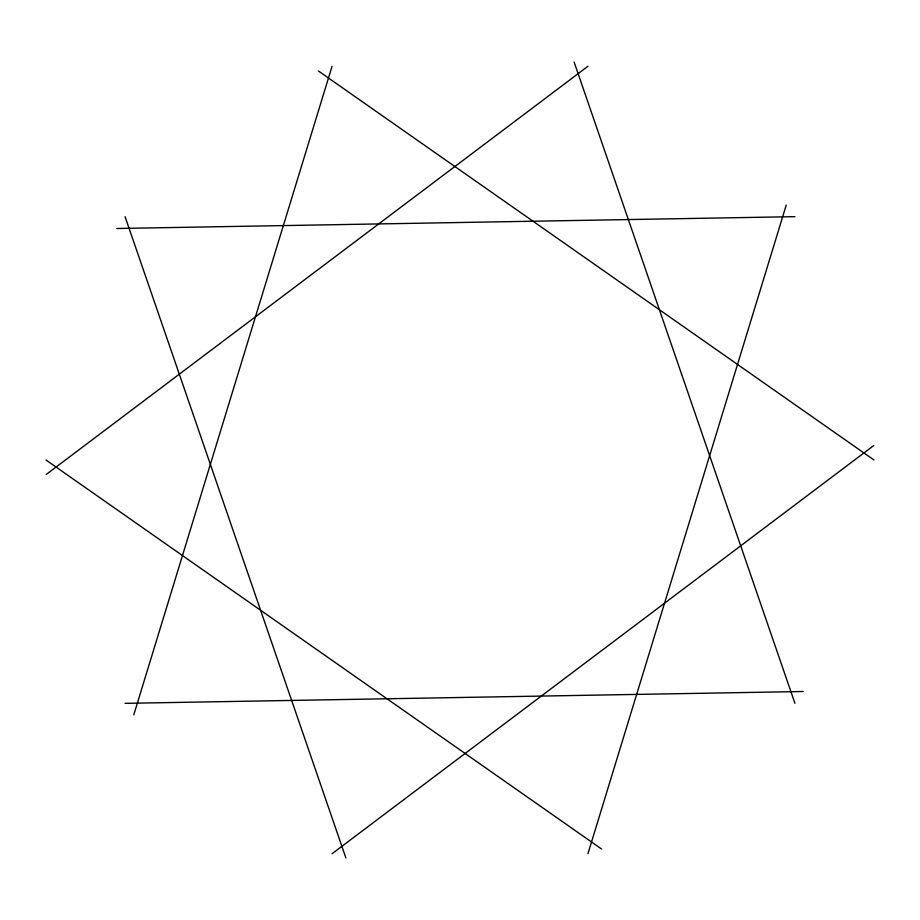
<?xml version="1.0" encoding="UTF-8"?>
<svg xmlns="http://www.w3.org/2000/svg" width="920" height="920" viewBox="0 0 920 920"><rect width="100%" height="100%" fill="white"/><g stroke="black" fill="none" stroke-linecap="round" stroke-linejoin="round"><path stroke-width="1.38" d="M133.768 714.886L332.062 66.263M587.938 853.737L786.232 205.114M46.253 474.444L587.938 66.263M332.062 853.737L873.747 445.556M116.782 228.493L794.937 216.66M125.062 703.34L803.217 691.506M318.4 70.966L874 460M46 460L601.599 849.033M574.115 62.042L794.937 703.34M125.062 216.66L345.885 857.957"/></g></svg>
